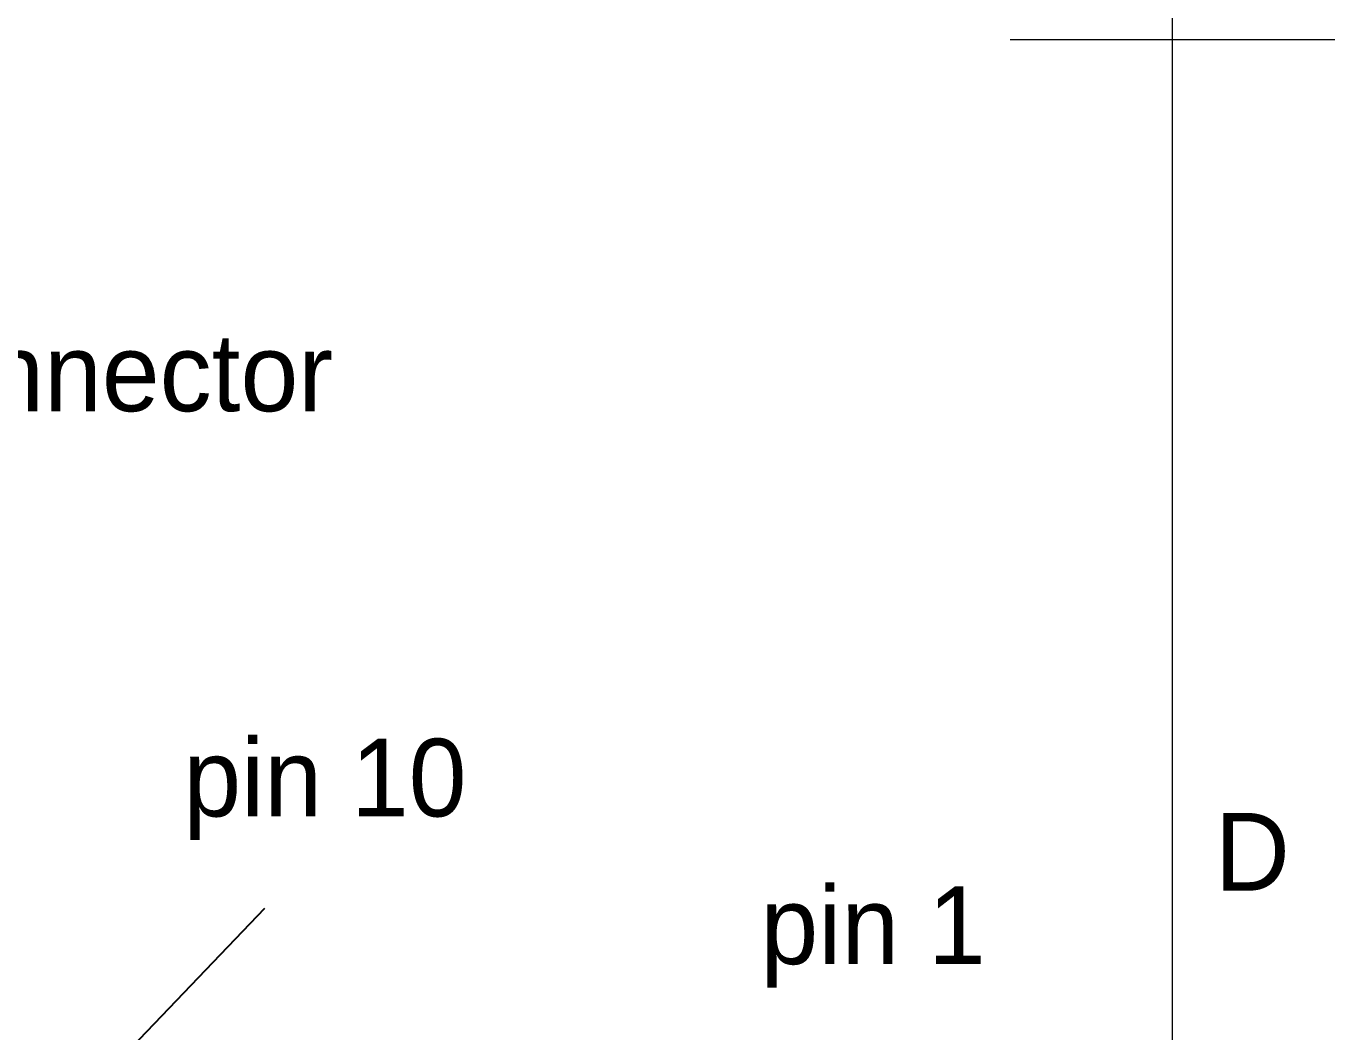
# Model space of a CAD drawing. Header units: millimetres. Extents: x 15 to 205, y 5 to 292.
# Drawn here: x 164.71 to 205, y 117.96 to 148.91 of the extents above; entities that cross this region are included whole.
import ezdxf

# ---------------------------------------------------------------- set-up
doc = ezdxf.new("R2010")
doc.units = ezdxf.units.MM
doc.layers.add('Annotations', color=7, linetype='Continuous')
doc.layers.add('Border', color=7, linetype='Continuous')
doc.styles.add('Shapr0', font='txt', dxfattribs={"height": 2.3925})
doc.dimstyles.new('ISO-25', dxfattribs={"dimtxt": 2.5, "dimasz": 2.5, "dimexe": 1.25, "dimexo": 0.625, "dimtad": 1, "dimtxsty": 'Standard', "dimcen": 2.5, "dimadec": 0, "dimazin": 0, "dimtfac": 1, "dimtmove": 0, "dimatfit": 3, "dimfxl": 1, "dimarcsym": 0})

msp = doc.modelspace()

# ---------------------------------------------------------------- linework, layer by layer
at = {"layer": 'Border', "linetype": 'Continuous', "lineweight": 15}
for p, q in [((200, 10), (200, 287)), ((195, 148.5), (205, 148.5))]:
    msp.add_line(p, q, dxfattribs=at)

# ---------------------------------------------------------------- texts
at = {"layer": 'Annotations', "linetype": 'Continuous', "lineweight": 15, "char_height": 1.79438, "width": 84.66672, "attachment_point": 4}
for s, insert in [('{\\fSF-Mono-Regular-Extended.ttf|b0|i0|c0|p0;\\H1.333333x;Power connector}', (150.144, 138.24)), ('{\\fSF-Mono-Regular-Extended.ttf|b0|i0|c0|p0;\\H1.333333x;pin 10}', (169.549, 125.422)), ('{\\fSF-Mono-Regular-Extended.ttf|b0|i0|c0|p0;\\H1.333333x;pin 1}', (187.316, 120.876))]:
    msp.add_mtext(s, dxfattribs=dict(at, insert=insert))
at = {"layer": 'Border', "linetype": 'Continuous', "lineweight": 15, "insert": (201.304, 123.5), "char_height": 2.393, "width": 2.3925, "attachment_point": 4, "style": 'Shapr0'}
msp.add_mtext('D', dxfattribs=at)

# ---------------------------------------------------------------- leaders
at = {"layer": 'Annotations', "linetype": 'Continuous', "lineweight": 15}
msp.add_leader([(163.408, 112.737), (172.061, 121.768)], dimstyle='ISO-25', dxfattribs=at)

doc.saveas('drawing.dxf')
